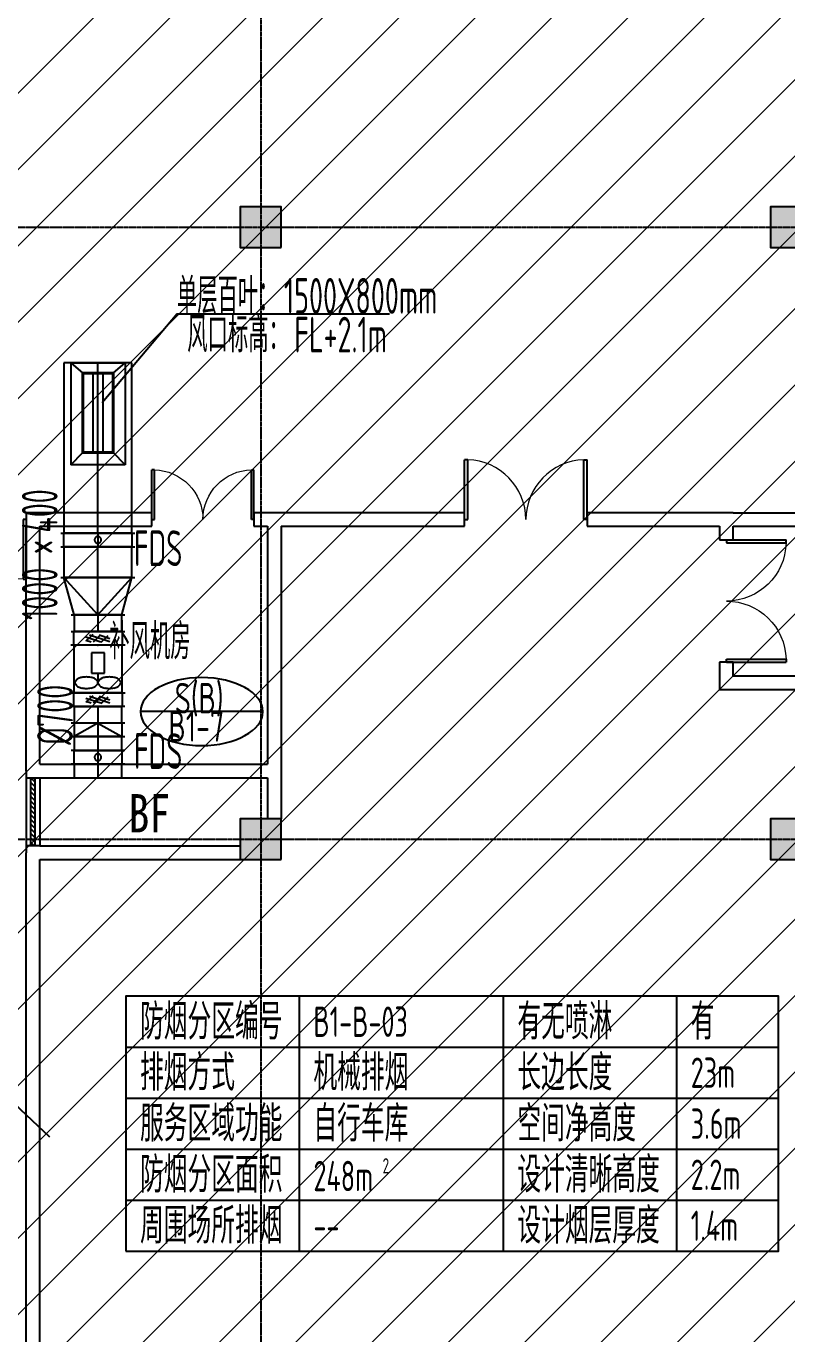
# Model space of a CAD drawing. Extents: x -20827274 to 1300756471, y -549375 to 3431892.
# Drawn here: x -93359 to -82170, y -299536 to -280305 of the extents above; entities that cross this region are included whole.
import ezdxf

# ---------------------------------------------------------------- set-up
doc = ezdxf.new("R2010")
doc.units = 0
doc.header["$LTSCALE"] = 10
for name, pattern in [('CENTER2', [1.125, 0.75, -0.125, 0.125, -0.125]), ('暖附图底图$0$DASH', [0.35, 0.25, -0.1]), ('暖附图底图$0$DOTE', [2.42, 2, -0.2, 0.02, -0.2])]:
    doc.linetypes.add(name, pattern=pattern)
for name, color, linetype in [('1-zs', 3, 'Continuous'), ('1-标注暖通', 4, 'Continuous'), ('DUCT-加压送风中心线', 5, 'CENTER2'), ('DUCT-加压送风标注', 3, 'Continuous'), ('DUCT-加压送风法兰', 2, 'Continuous'), ('DUCT-加压送风管端线', 2, 'Continuous'), ('DUCT-加压送风阀门', 7, 'Continuous'), ('DUCT-排风风口', 7, 'Continuous'), ('DUCT-送风中心线', 5, 'CENTER2'), ('DUCT-送风标注', 3, 'Continuous'), ('DUCT-送风法兰', 2, 'Continuous'), ('DUCT-送风管', 4, 'Continuous'), ('DUCT-送风管端线', 2, 'Continuous'), ('DUCT-送风管设备', 7, 'Continuous'), ('DUCT-送风阀门', 7, 'Continuous'), ('H-PUB_TAB', 7, 'Continuous'), ('H-暖通设备', 181, 'Continuous'), ('PUB_HATCH', 8, 'Continuous'), ('暖附图底图$0$1-标注暖通', 8, 'Continuous'), ('暖附图底图$0$A-COLUMN', 8, 'Continuous'), ('暖附图底图$0$A-ROOM_NAME', 8, 'Continuous'), ('暖附图底图$0$A-WALL', 8, 'Continuous'), ('暖附图底图$0$A-WINDOW', 8, 'Continuous'), ('暖附图底图$0$DIM_SYMB', 8, 'Continuous'), ('暖附图底图$0$DOOR_FIRE', 8, 'Continuous'), ('暖附图底图$0$DOTE', 8, 'Continuous'), ('暖附图底图$0$WINDOW', 8, 'Continuous')]:
    doc.layers.add(name, color=color, linetype=linetype)
doc.layers.add('F-非人防区', color=105, linetype='Continuous', lineweight=15)
doc.styles.add('8B2_02', font='tssdeng.shx', dxfattribs={"width": 0.6, "bigfont": 'TSSDCHN.shx'})
doc.styles.add('_THVAC_PIPEDN', font='tssdeng.shx', dxfattribs={"width": 0.7, "height": 3.5, "bigfont": 'tssdchn.shx'})
doc.styles.add('暖附图底图$0$8B2_01', font='simhei.ttf', dxfattribs={"width": 0.8})
doc.styles.add('暖附图底图$0$8B2_02', font='tssdeng.shx', dxfattribs={"width": 0.6, "bigfont": 'TSSDCHN.shx'})

# ---------------------------------------------------------------- blocks, each defined once
blk = doc.blocks.new('$风口$00000108')
for p, q in [((-250, 135), (-190, 75)), ((-250, -135), (-250, 135)), ((250, 135), (200, 75)), ((250, 135), (250, -135)), ((200, 25), (-190, 25)), ((200, -25), (-190, -25)), ((-250, -135), (-190, -75)), ((200, -75), (250, -135)), ((250, -135), (-250, -135))]:
    blk.add_line(p, q)
at = {"linetype": 'Continuous'}
blk.add_line((250, 135), (-250, 135), dxfattribs=at)
at = {"lineweight": 40}
for p, q in [((-190, 75), (200, 75)), ((-190, -75), (-190, 75)), ((200, 75), (200, -75)), ((-190, -75), (200, -75))]:
    blk.add_line(p, q, dxfattribs=at)
blk = doc.blocks.new('$轴流风机$00000011')
for p, q in [((-500, 500, 0), (-500, -500, 0)), ((500, 500, 0), (-500, 500, 0)), ((500, -500, 0), (500, 500, 0)), ((-339, 135, 0), (-339, -135, 0)), ((88, 135, 0), (-339, 135, 0)), ((88, -135, 0), (88, 135, 0)), ((88, 0, 0), (288, 0, 0)), ((-339, -135, 0), (88, -135, 0)), ((-500, -500, 0), (500, -500, 0))]:
    blk.add_line(p, q)
for centre, radius, start, end in [((633, 238, 0), 465, 168.1126, 180), ((462, 274, 0), 291, 153.0603, 168.1126), ((355, 329, 0), 170, 129.1821, 153.0603), ((288, 410, 0), 64.8, 90, 129.1821), ((288, 410, 0), 64.8, 50.8179, 90), ((222, 329, 0), 170, 26.9397, 50.8179), ((115, 274, 0), 291, 11.8874, 26.9397), ((-56, 238, 0), 465, 0, 11.8874), ((633, 238, 0), 465, 180, 191.8874), ((462, 202, 0), 291, 191.8874, 206.9397), ((355, 148, 0), 170, 206.9397, 230.8179), ((288, 66, 0), 64.8, 230.8179, 270), ((288, 66, 0), 64.8, 270, 309.1821), ((222, 148, 0), 170, 309.1821, 333.0603), ((115, 202, 0), 291, 333.0603, 348.1126), ((-56, 238, 0), 465, 348.1126, 0), ((633, -238, 0), 465, 168.1126, 180), ((633, -238, 0), 465, 180, 191.8874), ((462, -202, 0), 291, 153.0603, 168.1126), ((355, -148, 0), 170, 129.1821, 153.0603), ((288, -66, 0), 64.8, 90, 129.1821), ((288, -66, 0), 64.8, 50.8179, 90), ((222, -148, 0), 170, 26.9397, 50.8179), ((115, -202, 0), 291, 11.8874, 26.9397), ((-56, -238, 0), 465, 0, 11.8874), ((-56, -238, 0), 465, 348.1126, 0), ((462, -274, 0), 291, 191.8874, 206.9397), ((355, -329, 0), 170, 206.9397, 230.8179), ((288, -410, 0), 64.8, 230.8179, 270), ((288, -410, 0), 64.8, 270, 309.1821), ((222, -329, 0), 170, 309.1821, 333.0603), ((115, -274, 0), 291, 333.0603, 348.1126)]:
    blk.add_arc(centre, radius, start, end)
for p in [(-500, 0, 0), (500, 0, 0)]:
    blk.add_point(p)
blk = doc.blocks.new('暖附图底图$0$自行车坡道')
at = {"layer": '暖附图底图$0$DIM_SYMB'}
blk.add_lwpolyline([(-72776, -339521), (-71718, -340648), (-71513, -340560), (-71768, -340902), (-71564, -340812), (-70507, -341939)], dxfattribs=at)
blk = doc.blocks.new('_FZH')
blk.add_lwpolyline([(-0.5, -0.5), (0.5, -0.5), (0.5, 0.5), (-0.5, 0.5)], close=True)
at = {"layer": 'PUB_HATCH'}
blk.add_solid([(-0.5, -0.5), (0.5, -0.5), (-0.5, 0.5), (0.5, 0.5)], dxfattribs=at)
blk = doc.blocks.new('暖附图底图$0$$DorLib2D$00000002')
for p, q in [((-0.5, 0), (-0.5, 0.4875)), ((-0.475, 0.4875), (-0.5, 0.4875)), ((-0.475, 0), (-0.475, 0.4875)), ((0.475, 0), (0.475, 0.4875)), ((0.475, 0.4875), (0.5, 0.4875)), ((0.5, 0), (0.5, 0.4875)), ((-0.5, 0), (-0.475, 0)), ((0.5, 0), (0.475, 0))]:
    blk.add_line(p, q)
at = {"lineweight": 13}
for centre, start, end in [((-0.4875, 0), 0, 88.53072), ((0.4875, 0), 91.46928, 180)]:
    blk.add_arc(centre, 0.4875, start, end, dxfattribs=at)
blk = doc.blocks.new('暖附图底图$0$$WINLIB2D$00000039')
at = {"color": 0}
for points in [[(-0.5, 0.5), (-0.5, -0.5)], [(0.5, 0.5), (-0.5, 0.5)], [(0.5, -0.5), (0.5, 0.5)], [(-0.5, 0.167), (0.5, 0.167)], [(-0.452, -0.167), (-0.5, 0.084)], [(-0.384, -0.167), (-0.448, 0.167)], [(-0.316, -0.167), (-0.38, 0.167)], [(-0.248, -0.167), (-0.312, 0.167)], [(-0.18, -0.167), (-0.244, 0.167)], [(-0.112, -0.167), (-0.176, 0.167)], [(-0.044, -0.167), (-0.108, 0.167)], [(0.024, -0.167), (-0.04, 0.167)], [(0.092, -0.167), (0.028, 0.167)], [(0.16, -0.167), (0.096, 0.167)], [(0.228, -0.167), (0.164, 0.167)], [(0.296, -0.167), (0.232, 0.167)], [(0.364, -0.167), (0.3, 0.167)], [(0.432, -0.167), (0.368, 0.167)], [(0.5, -0.167), (0.436, 0.167)], [(-0.5, -0.167), (0.5, -0.167)], [(0.5, -0.5), (-0.5, -0.5)]]:
    blk.add_lwpolyline(points, dxfattribs=at)
blk = doc.blocks.new('暖附图底图$0$AFSFCS')
at = {"layer": '暖附图底图$0$A-WALL'}
for p, q in [((-93258.6, -287460.4), (-93358.6, -287460.4)), ((-93358.6, -287460.4), (-93358.6, -287660.4)), ((-91508.6, -287460.4), (-93258.6, -287460.4)), ((-91508.6, -287660.4), (-91508.6, -287460.4)), ((-89708.6, -287460.4), (-90008.6, -287460.4)), ((-90008.6, -287460.4), (-90008.6, -287660.4)), ((-86908.6, -287460.4), (-89708.6, -287460.4)), ((-86908.6, -287660.4), (-86908.6, -287460.4)), ((-82958.6, -287460.4), (-85108.6, -287460.4)), ((-85108.6, -287460.4), (-85108.6, -287660.4)), ((-82958.6, -287460.4), (-82008.6, -287460.4)), ((-93358.6, -291260.4), (-93358.6, -287660.4)), ((-93158.6, -287660.4), (-91508.6, -287660.4)), ((-93158.6, -291160.4), (-93158.6, -287660.4)), ((-90008.6, -287660.4), (-89808.6, -287660.4)), ((-89808.6, -287660.4), (-89808.6, -291160.4)), ((-89608.6, -287660.4), (-89608.6, -291260.4)), ((-89608.6, -287660.4), (-86908.6, -287660.4)), ((-85108.6, -287660.4), (-83158.6, -287660.4)), ((-83158.6, -287660.4), (-83158.6, -287860.4)), ((-82958.6, -287860.4), (-82958.6, -287660.4)), ((-82958.6, -287660.4), (-81908.6, -287660.4)), ((-83158.6, -287860.4), (-82958.6, -287860.4)), ((-82958.6, -289660.4), (-83158.6, -289660.4)), ((-83158.6, -289660.4), (-83158.6, -290060.4)), ((-82958.6, -289860.4), (-82958.6, -289660.4)), ((-82958.6, -289860.4), (-81808.6, -289860.4)), ((-83158.6, -290060.4), (-82008.6, -290060.4)), ((-93358.6, -291260.4), (-93358.6, -291360.4)), ((-93158.6, -291160.4), (-89808.6, -291160.4)), ((-89608.6, -291260.4), (-89608.6, -291960.4)), ((-93358.6, -291360.4), (-93158.6, -291360.4)), ((-93158.6, -291360.4), (-89808.6, -291360.4)), ((-89808.6, -291360.4), (-89808.6, -291960.4)), ((-93158.6, -292360.4), (-93358.6, -292360.4)), ((-93358.6, -292360.4), (-93358.6, -292460.4)), ((-93358.6, -304760.4), (-93358.6, -292460.4)), ((-93158.6, -292360.4), (-90208.6, -292360.4)), ((-93158.6, -292560.4), (-90208.6, -292560.4)), ((-93158.6, -304960.4), (-93158.6, -292560.4))]:
    blk.add_line(p, q, dxfattribs=at)
at = {"layer": '暖附图底图$0$DOTE', "color": 127, "linetype": '暖附图底图$0$DOTE', "ltscale": 1.5}
blk.add_line((-89908.6, -155629.3), (-89908.6, -385768.2), dxfattribs=at)
at = {"layer": '暖附图底图$0$DOTE', "color": 16, "linetype": '暖附图底图$0$DOTE', "ltscale": 1.5}
for p, q in [((-113117.3, -283260.4), (10791.4, -283260.4)), ((-113117.3, -292260.4), (10791.4, -292260.4))]:
    blk.add_line(p, q, dxfattribs=at)
at = {"xscale": -1, "rotation": 270}
blk.add_blockref('暖附图底图$0$自行车坡道', (246512, -223865.5), dxfattribs=at)
at = {"layer": '暖附图底图$0$A-COLUMN', "xscale": 600, "yscale": 600, "zscale": 600, "rotation": 90}
for p in [(-89908.6, -283260.4), (-82108.6, -283260.4), (-89908.6, -292260.4), (-82108.6, -292260.4)]:
    blk.add_blockref('_FZH', p, dxfattribs=at)
at = {"layer": '暖附图底图$0$A-WINDOW', "xscale": 1800, "zscale": 200}
for p, yscale in [((-86008.6, -287560.4), 1800), ((-94258.6, -287560.4), -1800)]:
    blk.add_blockref('暖附图底图$0$$DorLib2D$00000002', p, dxfattribs=dict(at, yscale=yscale))
at = {"layer": '暖附图底图$0$DOOR_FIRE', "xscale": -1500, "yscale": 1500, "zscale": 200}
blk.add_blockref('暖附图底图$0$$DorLib2D$00000002', (-90758.6, -287560.4), dxfattribs=at)
at = {"layer": '暖附图底图$0$DOOR_FIRE', "xscale": -1800, "yscale": 1800, "zscale": 200, "rotation": 270}
blk.add_blockref('暖附图底图$0$$DorLib2D$00000002', (-83058.6, -288760.4), dxfattribs=at)
at = {"layer": '暖附图底图$0$WINDOW', "xscale": 999.999999999709, "yscale": -200, "zscale": 200, "rotation": 90}
blk.add_blockref('暖附图底图$0$$WINLIB2D$00000039', (-93258.6, -291860.4), dxfattribs=at)
at = {"layer": '暖附图底图$0$A-ROOM_NAME', "style": '暖附图底图$0$8B2_02', "width": 0.6}
blk.add_text('补风机房', height=525, dxfattribs=at).set_placement((-92136.4, -289617.4))
at = {"layer": '暖附图底图$0$A-ROOM_NAME', "color": 1, "style": '暖附图底图$0$8B2_01', "width": 0.8}
blk.add_text('BF', height=563.29, dxfattribs=at).set_placement((-91853.7, -292162.2))
blk = doc.blocks.new('暖附图底图')
at = {"layer": '暖附图底图$0$1-标注暖通', "linetype": '暖附图底图$0$DASH'}
blk.add_blockref('暖附图底图$0$AFSFCS', (500000, 0), dxfattribs=at)

msp = doc.modelspace()

# ---------------------------------------------------------------- hatches: boundary and pattern name
at = {"layer": 'F-非人防区'}
h = msp.add_hatch(dxfattribs=at)
h.set_pattern_fill('ANSI31', color=8, scale=500)
h.set_pattern_definition([(45, (-67108.6, 126739.6), (-561.266, 561.266), [])])
edge = h.paths.add_edge_path()
edge.add_line((26041.4, -160910.4), (26041.4, -174910.4))
edge.add_line((26041.4, -174910.4), (44466.4, -174910.4))
edge.add_line((44466.4, -174910.4), (44466.4, -230535.4))
edge.add_line((44466.4, -230535.4), (29591.4, -230535.4))
edge.add_line((29591.4, -230535.4), (29591.4, -228585.4))
edge.add_line((29591.4, -228585.4), (32466.4, -228585.4))
edge.add_line((32466.4, -228585.4), (32466.4, -223185.4))
edge.add_line((32466.4, -223185.4), (6116.4, -223185.4))
edge.add_line((6116.4, -223185.4), (6116.4, -236210.4))
edge.add_line((6116.4, -236210.4), (5916.4, -236210.4))
edge.add_line((5916.4, -236210.4), (5921.1, -289912.2))
edge.add_line((5921.1, -289912.2), (35191.4, -289912.2))
edge.add_line((35191.4, -289912.2), (35191.4, -296310.4))
edge.add_line((35191.4, -296310.4), (35041.4, -296310.4))
edge.add_line((35041.4, -296310.4), (35041.4, -296910.4))
edge.add_line((35041.4, -296910.4), (35641.4, -296910.4))
edge.add_line((35641.4, -296910.4), (44736.4, -305099.6))
edge.add_line((44736.4, -305099.6), (22456.5, -329844))
edge.add_line((22456.5, -329844), (22456.5, -340006.4))
edge.add_line((22456.5, -340006.4), (-13248.1, -379660.4))
edge.add_line((-13248.1, -379660.4), (-90108.6, -379660.4))
edge.add_line((-90108.6, -379660.4), (-90108.6, -373660.4))
edge.add_line((-90108.6, -373660.4), (-91358.6, -373660.4))
edge.add_arc((-91358.6, -361660.4), 12000, 180, 270, ccw=False)
edge.add_line((-103358.6, -361660.4), (-103358.6, -333450.4))
edge.add_line((-103358.6, -333450.4), (-95358.6, -333436.6))
edge.add_line((-95358.6, -333436.6), (-95358.6, -160610.4))
edge.add_line((-95358.6, -160610.4), (-86333.4, -160610.4))
edge.add_line((-86333.4, -160610.4), (-86333.6, -149790))
edge.add_line((-86333.6, -149790), (-73433.4, -149790))
edge.add_line((-73433.4, -149790), (-73433.4, -160610.4))
edge.add_line((-73433.4, -160610.4), (26041.4, -160910.4))

# ---------------------------------------------------------------- linework, layer by layer
at = {"layer": '1-标注暖通'}
for q in [(-92241.8, -285846.6, 2600), (-88012.5, -284535)]:
    msp.add_line((-91135.1, -284535), q, dxfattribs=at)
at = {"layer": 'DUCT-加压送风中心线'}
for p, q in [((-92303, -287759.7), (-92303, -285256.4)), ((-92303, -288413.8), (-92303, -287960.1))]:
    msp.add_line(p, q, dxfattribs=at)
at = {"layer": 'DUCT-加压送风法兰'}
for p, q in [((-92848, -287759.8), (-91758, -287759.8)), ((-92848, -287960), (-91758, -287960))]:
    msp.add_line(p, q, dxfattribs=at)
at = {"layer": 'DUCT-加压送风法兰', "color": 18, "true_color": 0x000000}
for p in [(-92303, -287759.7, 2000), (-92303, -287759.9, 2000), (-92303, -287959.9, 2000), (-92303, -287960.1, 2000)]:
    msp.add_point(p, dxfattribs=at)
at = {"layer": 'DUCT-加压送风管端线'}
for p, q in [((-91803, -287759.9), (-92803, -287759.9)), ((-91803, -287959.9), (-92803, -287959.9))]:
    msp.add_line(p, q, dxfattribs=at)
at = {"layer": 'DUCT-加压送风阀门'}
for p, q in [((-92352.1, -287850.6), (-92352.9, -287856.8)), ((-92352.9, -287856.8), (-92352.9, -287863.1)), ((-92352.9, -287863.1), (-92352.1, -287869.3)), ((-92350.6, -287844.5), (-92352.1, -287850.6)), ((-92352.1, -287869.3), (-92350.6, -287875.4)), ((-92348.2, -287838.6), (-92350.6, -287844.5)), ((-92350.6, -287875.4), (-92348.2, -287881.2)), ((-92345.2, -287833.1), (-92348.2, -287838.6)), ((-92348.2, -287881.2), (-92345.2, -287886.7)), ((-92341.5, -287828.1), (-92345.2, -287833.1)), ((-92345.2, -287886.7), (-92341.5, -287891.8)), ((-92337.2, -287823.5), (-92341.5, -287828.1)), ((-92332.4, -287819.5), (-92337.2, -287823.5)), ((-92327.1, -287816.1), (-92332.4, -287819.5)), ((-92321.4, -287813.4), (-92327.1, -287816.1)), ((-92315.4, -287811.5), (-92321.4, -287813.4)), ((-92309.3, -287810.3), (-92315.4, -287811.5)), ((-92303, -287809.9), (-92309.3, -287810.3)), ((-92303, -287772.4), (-92303, -287947.4)), ((-92296.7, -287810.3), (-92303, -287809.9)), ((-92290.6, -287811.5), (-92296.7, -287810.3)), ((-92284.6, -287813.4), (-92290.6, -287811.5)), ((-92278.9, -287816.1), (-92284.6, -287813.4)), ((-92273.6, -287819.5), (-92278.9, -287816.1)), ((-92268.8, -287823.5), (-92273.6, -287819.5)), ((-92264.5, -287828.1), (-92268.8, -287823.5)), ((-92260.8, -287833.1), (-92264.5, -287828.1)), ((-92264.5, -287891.8), (-92260.8, -287886.7)), ((-92257.8, -287838.6), (-92260.8, -287833.1)), ((-92260.8, -287886.7), (-92257.8, -287881.2)), ((-92255.4, -287844.5), (-92257.8, -287838.6)), ((-92257.8, -287881.2), (-92255.4, -287875.4)), ((-92253.9, -287850.6), (-92255.4, -287844.5)), ((-92255.4, -287875.4), (-92253.9, -287869.3)), ((-92253.1, -287856.8), (-92253.9, -287850.6)), ((-92253.9, -287869.3), (-92253.1, -287863.1)), ((-92253.1, -287863.1), (-92253.1, -287856.8)), ((-92341.5, -287891.8), (-92337.2, -287896.4)), ((-92337.2, -287896.4), (-92332.4, -287900.4)), ((-92332.4, -287900.4), (-92327.1, -287903.8)), ((-92327.1, -287903.8), (-92321.4, -287906.4)), ((-92321.4, -287906.4), (-92315.4, -287908.4)), ((-92315.4, -287908.4), (-92309.3, -287909.5)), ((-92309.3, -287909.5), (-92303, -287909.9)), ((-92303, -287909.9), (-92296.7, -287909.5)), ((-92296.7, -287909.5), (-92290.6, -287908.4)), ((-92290.6, -287908.4), (-92284.6, -287906.4)), ((-92284.6, -287906.4), (-92278.9, -287903.8)), ((-92278.9, -287903.8), (-92273.6, -287900.4)), ((-92273.6, -287900.4), (-92268.8, -287896.4)), ((-92268.8, -287896.4), (-92264.5, -287891.8))]:
    msp.add_line(p, q, dxfattribs=at)
at = {"layer": 'DUCT-送风中心线'}
for p, q in [((-92303, -288964), (-92303, -288414)), ((-92303, -288964.2), (-92303, -289207.9)), ((-92303, -289208.1), (-92303, -289208.3)), ((-92303, -290308.9), (-92303, -290308.7)), ((-92303, -290309.1), (-92303, -290552.8)), ((-92303, -290553), (-92303, -290753)), ((-92303, -290753.2), (-92303, -290956.6)), ((-92303, -291157), (-92303, -291360.4))]:
    msp.add_line(p, q, dxfattribs=at)
at = {"layer": 'DUCT-送风法兰'}
for p, q in [((-92848, -288413.9), (-91758, -288413.9)), ((-92698, -288964.1), (-91908, -288964.1)), ((-92698, -289208), (-91908, -289208)), ((-91903, -289408.4), (-92703, -289408.4)), ((-92703, -290108.6), (-91903, -290108.6)), ((-91908, -290309), (-92698, -290309)), ((-92698, -290552.9), (-91908, -290552.9)), ((-92698, -290753.1), (-91908, -290753.1)), ((-91908, -290956.7), (-92698, -290956.7)), ((-91908, -291156.9), (-92698, -291156.9))]:
    msp.add_line(p, q, dxfattribs=at)
at = {"layer": 'DUCT-送风法兰', "color": 18, "true_color": 0x000000}
for p in [(-92303, -288413.8, 2000), (-92303, -288414, 2000), (-92303, -288964, 2000), (-92303, -288964.2, 2000), (-92303, -289207.9, 2000), (-92303, -289208.1, 2000), (-92303, -289408.3, 2000), (-92303, -289408.5, 2000), (-92303, -290108.5, 2000), (-92303, -290108.7, 2000), (-92303, -290308.9, 2000), (-92303, -290309.1, 2000), (-92303, -290552.8, 2000), (-92303, -290553, 2000), (-92303, -290753, 2000), (-92303, -290753.2, 2000), (-92303, -290956.6, 2000), (-92303, -290956.8, 2000), (-92303, -291156.8, 2000), (-92303, -291157, 2000)]:
    msp.add_point(p, dxfattribs=at)
at = {"layer": 'DUCT-送风管'}
for p, q in [((-91803, -285256.4), (-92803, -285256.4)), ((-92803, -285256.4), (-92803, -287759.7)), ((-91803, -287759.7), (-91803, -285256.4)), ((-92803, -287759.7), (-91803, -287759.7)), ((-92803, -287959.9), (-92803, -287759.9)), ((-91803, -287759.9), (-91803, -287959.9)), ((-91803, -287960.1), (-92803, -287960.1)), ((-92803, -287960.1), (-92803, -288413.8)), ((-91803, -288413.8), (-91803, -287960.1)), ((-92803, -288413.8), (-91803, -288413.8)), ((-92653, -288964), (-92803, -288414)), ((-92303, -288964), (-92803, -288414)), ((-92303, -288964), (-91803, -288414)), ((-91953, -288964), (-91803, -288414)), ((-92653, -288964.2), (-92653, -289207.9)), ((-91953, -288964.2), (-92653, -288964.2)), ((-91953, -289207.9), (-91953, -288964.2)), ((-92653, -289208.1), (-92658, -289208.3)), ((-92658, -289408.3), (-92658, -289208.3)), ((-92653, -289207.9), (-91953, -289207.9)), ((-91953, -289208.1), (-91948, -289208.3)), ((-91948, -289208.3), (-91948, -289408.3)), ((-92658, -290308.7), (-92658, -290108.7)), ((-91948, -290108.7), (-91948, -290308.7)), ((-92653, -290308.9), (-92658, -290308.7)), ((-92653, -290309.1), (-92653, -290552.8)), ((-91953, -290309.1), (-92653, -290309.1)), ((-91953, -290308.9), (-91948, -290308.7)), ((-91953, -290552.8), (-91953, -290309.1)), ((-92653, -290552.8), (-91953, -290552.8)), ((-92653, -290553), (-92653, -290753)), ((-92303, -290553), (-92653, -290753)), ((-92303, -290553), (-91953, -290753)), ((-91953, -290553), (-91953, -290753)), ((-92653, -290753.2), (-92653, -290956.6)), ((-91953, -290753.2), (-92653, -290753.2)), ((-91953, -290956.6), (-91953, -290753.2)), ((-92653, -290956.6), (-91953, -290956.6)), ((-92653, -291156.8), (-92653, -290956.8)), ((-91953, -290956.8), (-91953, -291156.8)), ((-92653, -291157), (-92653, -291360.4)), ((-91953, -291157), (-92653, -291157)), ((-91953, -291360.4), (-91953, -291157)), ((-92653, -291360.4), (-91953, -291360.4))]:
    msp.add_line(p, q, dxfattribs=at)
at = {"layer": 'DUCT-送风管', "color": 18, "true_color": 0x000000}
for p in [(-92303, -288414, 2000), (-92303, -288964, 2000), (-92303, -289208.1, 2000), (-92303, -289208.3, 2000), (-92303, -290308.7, 2000), (-92303, -290308.9, 2000), (-92303, -290553, 2000), (-92303, -290753, 2000)]:
    msp.add_point(p, dxfattribs=at)
at = {"layer": 'DUCT-送风管端线'}
for p, q in [((-91803, -288414), (-92803, -288414)), ((-92653, -288964), (-91953, -288964)), ((-92658, -289208.3), (-91948, -289208.3)), ((-91948, -289208.3), (-92658, -289208.3)), ((-91953, -289208.1), (-92653, -289208.1)), ((-91948, -289408.3), (-92658, -289408.3)), ((-91948, -290108.7), (-92658, -290108.7)), ((-91948, -290308.7), (-92658, -290308.7)), ((-91948, -290308.7), (-92658, -290308.7)), ((-92653, -290308.9), (-91953, -290308.9)), ((-91953, -290553), (-92653, -290553)), ((-92653, -290753), (-91953, -290753)), ((-91953, -290956.8), (-92653, -290956.8)), ((-91953, -291156.8), (-92653, -291156.8))]:
    msp.add_line(p, q, dxfattribs=at)
at = {"layer": 'DUCT-送风阀门'}
for p, q in [((-92480.5, -289286.9), (-92261.1, -289358.3)), ((-92480.5, -289333.1), (-92403.1, -289358.3)), ((-92477.7, -289346.7), (-92375.2, -289246.7)), ((-92426.5, -289258.3), (-92125.5, -289356.2)), ((-92368.9, -289358.3), (-92266.5, -289258.3)), ((-92284.5, -289258.3), (-92125.5, -289310)), ((-92254, -289366.4), (-92151.5, -289266.4)), ((-92480.5, -290187.3), (-92261.1, -290258.7)), ((-92477.7, -290247.1), (-92375.2, -290147.1)), ((-92426.5, -290158.7), (-92125.5, -290256.6)), ((-92368.9, -290258.7), (-92266.5, -290158.7)), ((-92284.5, -290158.7), (-92125.5, -290210.4)), ((-92254, -290266.8), (-92151.5, -290166.8)), ((-92480.5, -290233.5), (-92403.1, -290258.7)), ((-92352.1, -291047.4), (-92352.9, -291053.7)), ((-92352.9, -291053.7), (-92352.9, -291059.9)), ((-92352.9, -291059.9), (-92352.1, -291066.2)), ((-92350.6, -291041.3), (-92352.1, -291047.4)), ((-92352.1, -291066.2), (-92350.6, -291072.2)), ((-92348.2, -291035.5), (-92350.6, -291041.3)), ((-92350.6, -291072.2), (-92348.2, -291078.1)), ((-92345.2, -291030), (-92348.2, -291035.5)), ((-92348.2, -291078.1), (-92345.2, -291083.6)), ((-92341.5, -291024.9), (-92345.2, -291030)), ((-92345.2, -291083.6), (-92341.5, -291088.7)), ((-92337.2, -291020.3), (-92341.5, -291024.9)), ((-92341.5, -291088.7), (-92337.2, -291093.2)), ((-92332.4, -291016.3), (-92337.2, -291020.3)), ((-92337.2, -291093.2), (-92332.4, -291097.2)), ((-92327.1, -291013), (-92332.4, -291016.3)), ((-92332.4, -291097.2), (-92327.1, -291100.6)), ((-92321.4, -291010.3), (-92327.1, -291013)), ((-92327.1, -291100.6), (-92321.4, -291103.3)), ((-92315.4, -291008.4), (-92321.4, -291010.3)), ((-92321.4, -291103.3), (-92315.4, -291105.2)), ((-92309.3, -291007.2), (-92315.4, -291008.4)), ((-92315.4, -291105.2), (-92309.3, -291106.4)), ((-92303, -291006.8), (-92309.3, -291007.2)), ((-92309.3, -291106.4), (-92303, -291106.8)), ((-92303, -290969.3), (-92303, -291144.3)), ((-92296.7, -291007.2), (-92303, -291006.8)), ((-92303, -291106.8), (-92296.7, -291106.4)), ((-92290.6, -291008.4), (-92296.7, -291007.2)), ((-92296.7, -291106.4), (-92290.6, -291105.2)), ((-92284.6, -291010.3), (-92290.6, -291008.4)), ((-92290.6, -291105.2), (-92284.6, -291103.3)), ((-92278.9, -291013), (-92284.6, -291010.3)), ((-92284.6, -291103.3), (-92278.9, -291100.6)), ((-92273.6, -291016.3), (-92278.9, -291013)), ((-92278.9, -291100.6), (-92273.6, -291097.2)), ((-92268.8, -291020.3), (-92273.6, -291016.3)), ((-92273.6, -291097.2), (-92268.8, -291093.2)), ((-92264.5, -291024.9), (-92268.8, -291020.3)), ((-92268.8, -291093.2), (-92264.5, -291088.7)), ((-92260.8, -291030), (-92264.5, -291024.9)), ((-92264.5, -291088.7), (-92260.8, -291083.6)), ((-92257.8, -291035.5), (-92260.8, -291030)), ((-92260.8, -291083.6), (-92257.8, -291078.1)), ((-92255.4, -291041.3), (-92257.8, -291035.5)), ((-92257.8, -291078.1), (-92255.4, -291072.2)), ((-92253.9, -291047.4), (-92255.4, -291041.3)), ((-92255.4, -291072.2), (-92253.9, -291066.2)), ((-92253.1, -291053.7), (-92253.9, -291047.4)), ((-92253.9, -291066.2), (-92253.1, -291059.9)), ((-92253.1, -291059.9), (-92253.1, -291053.7))]:
    msp.add_line(p, q, dxfattribs=at)
at = {"layer": 'H-PUB_TAB'}
msp.add_lwpolyline([(-91893.2, -298320.7), (-82293.2, -298320.7), (-82293.2, -294570.7), (-91893.2, -294570.7)], close=True, dxfattribs=at)
for points in [[(-89343.2, -294570.7), (-89343.2, -298320.7)], [(-86343.2, -294570.7), (-86343.2, -298320.7)], [(-83793.2, -294570.7), (-83793.2, -298320.7)], [(-91893.2, -295320.7), (-82293.2, -295320.7)], [(-91893.2, -296070.7), (-82293.2, -296070.7)], [(-91893.2, -296820.7), (-82293.2, -296820.7)], [(-91893.2, -297570.7), (-82293.2, -297570.7)]]:
    msp.add_lwpolyline(points, dxfattribs=at)
at = {"layer": 'H-暖通设备', "linetype": 'Continuous'}
msp.add_line((-89876.1, -290385.1), (-91676.1, -290385.1), dxfattribs=at)
at = {"layer": 'H-暖通设备', "linetype": 'Continuous', "extrusion": (0, 0, -1)}
msp.add_ellipse((-90776.1, -290385.1), major_axis=(-900, 0), ratio=0.5555556, dxfattribs=at)

# ---------------------------------------------------------------- block references
at = {"layer": '1-zs'}
msp.add_blockref('暖附图底图', (-500000, 0), dxfattribs=at)
at = {"layer": 'DUCT-排风风口', "xscale": 3, "yscale": 2.962962962962963, "rotation": 90}
msp.add_blockref('$风口$00000108', (-92303, -286007.4, 2600), dxfattribs=at)
at = {"layer": 'DUCT-送风管设备', "xscale": 0.7000000000000001, "yscale": 0.71, "zscale": 710, "rotation": 270}
msp.add_blockref('$轴流风机$00000011', (-92303, -289758.5, 2000), dxfattribs=at)

# ---------------------------------------------------------------- texts
at = {"layer": '1-标注暖通', "style": '8B2_02', "width": 0.6}
for s, p in [('单层百叶：', (-91141.9, -284534.1)), ('1500X800mm', (-89566.9, -284534.1)), ('风口标高：', (-90989.9, -285104.2)), ('FL+2.1m', (-89414.9, -285104.2)), ('FDS', (-91772.8, -288245.3)), ('FDS', (-91772.8, -291228))]:
    msp.add_text(s, height=525, dxfattribs=at).set_placement(p)
at = {"layer": 'DUCT-加压送风标注', "style": '8B2_02', "width": 0.6}
for s, p in [('400', (-92896.1, -287753.4)), ('×', (-92896.1, -288068.4)), ('1000', (-92896.1, -289037.7))]:
    msp.add_text(s, height=525, rotation=90, dxfattribs=at).set_placement(p)
at = {"layer": 'DUCT-送风标注', "color": 1, "style": '8B2_02', "width": 0.6}
msp.add_text('%%C700', height=525, rotation=90, dxfattribs=at).set_placement((-92670.8, -290873.1, 2000))
at = {"layer": 'H-PUB_TAB', "style": '_THVAC_PIPEDN'}
for s, height, width, p in [('防烟分区编号', 525, 0.7, (-91683.2, -295208.2)), ('B1-B-03', 446.25, 0.658824, (-89133.2, -295168.8)), ('有无喷淋', 525, 0.7, (-86133.2, -295208.2)), ('有', 525, 0.7, (-83583.2, -295208.2)), ('排烟方式', 525, 0.7, (-91683.2, -295958.2)), ('机械排烟', 525, 0.7, (-89133.2, -295958.2)), ('长边长度', 525, 0.7, (-86133.2, -295958.2)), ('23m', 446.25, 0.658824, (-83583.2, -295918.8)), ('服务区域功能', 525, 0.7, (-91683.2, -296708.2)), ('自行车库', 525, 0.7, (-89133.2, -296708.2)), ('空间净高度', 525, 0.7, (-86133.2, -296708.2)), ('3.6m', 446.25, 0.658824, (-83583.2, -296668.8)), ('防烟分区面积', 525, 0.7, (-91683.2, -297458.2)), ('设计清晰高度', 525, 0.7, (-86133.2, -297458.2)), ('248m', 446.25, 0.658824, (-89133.2, -297438.5)), ('2', 223.1, 0.658824, (-88115.5, -297176)), ('2.2m', 446.25, 0.658824, (-83583.2, -297418.8)), ('周围场所排烟', 525, 0.7, (-91683.2, -298208.2)), ('设计烟层厚度', 525, 0.7, (-86133.2, -298208.2)), ('1.4m', 446.25, 0.658824, (-83583.2, -298168.8)), ('--', 446.25, 0.658824, (-89133.2, -298168.8))]:
    msp.add_text(s, height=height, dxfattribs=dict(at, width=width)).set_placement(p)
at = {"layer": 'H-暖通设备', "linetype": 'Continuous', "style": '8B2_02', "width": 0.7}
for s, p in [('S(B)', (-91172.9, -290413)), ('B1-7', (-91266.2, -290827.5))]:
    msp.add_text(s, height=450, dxfattribs=at).set_placement(p)

doc.saveas('drawing.dxf')
